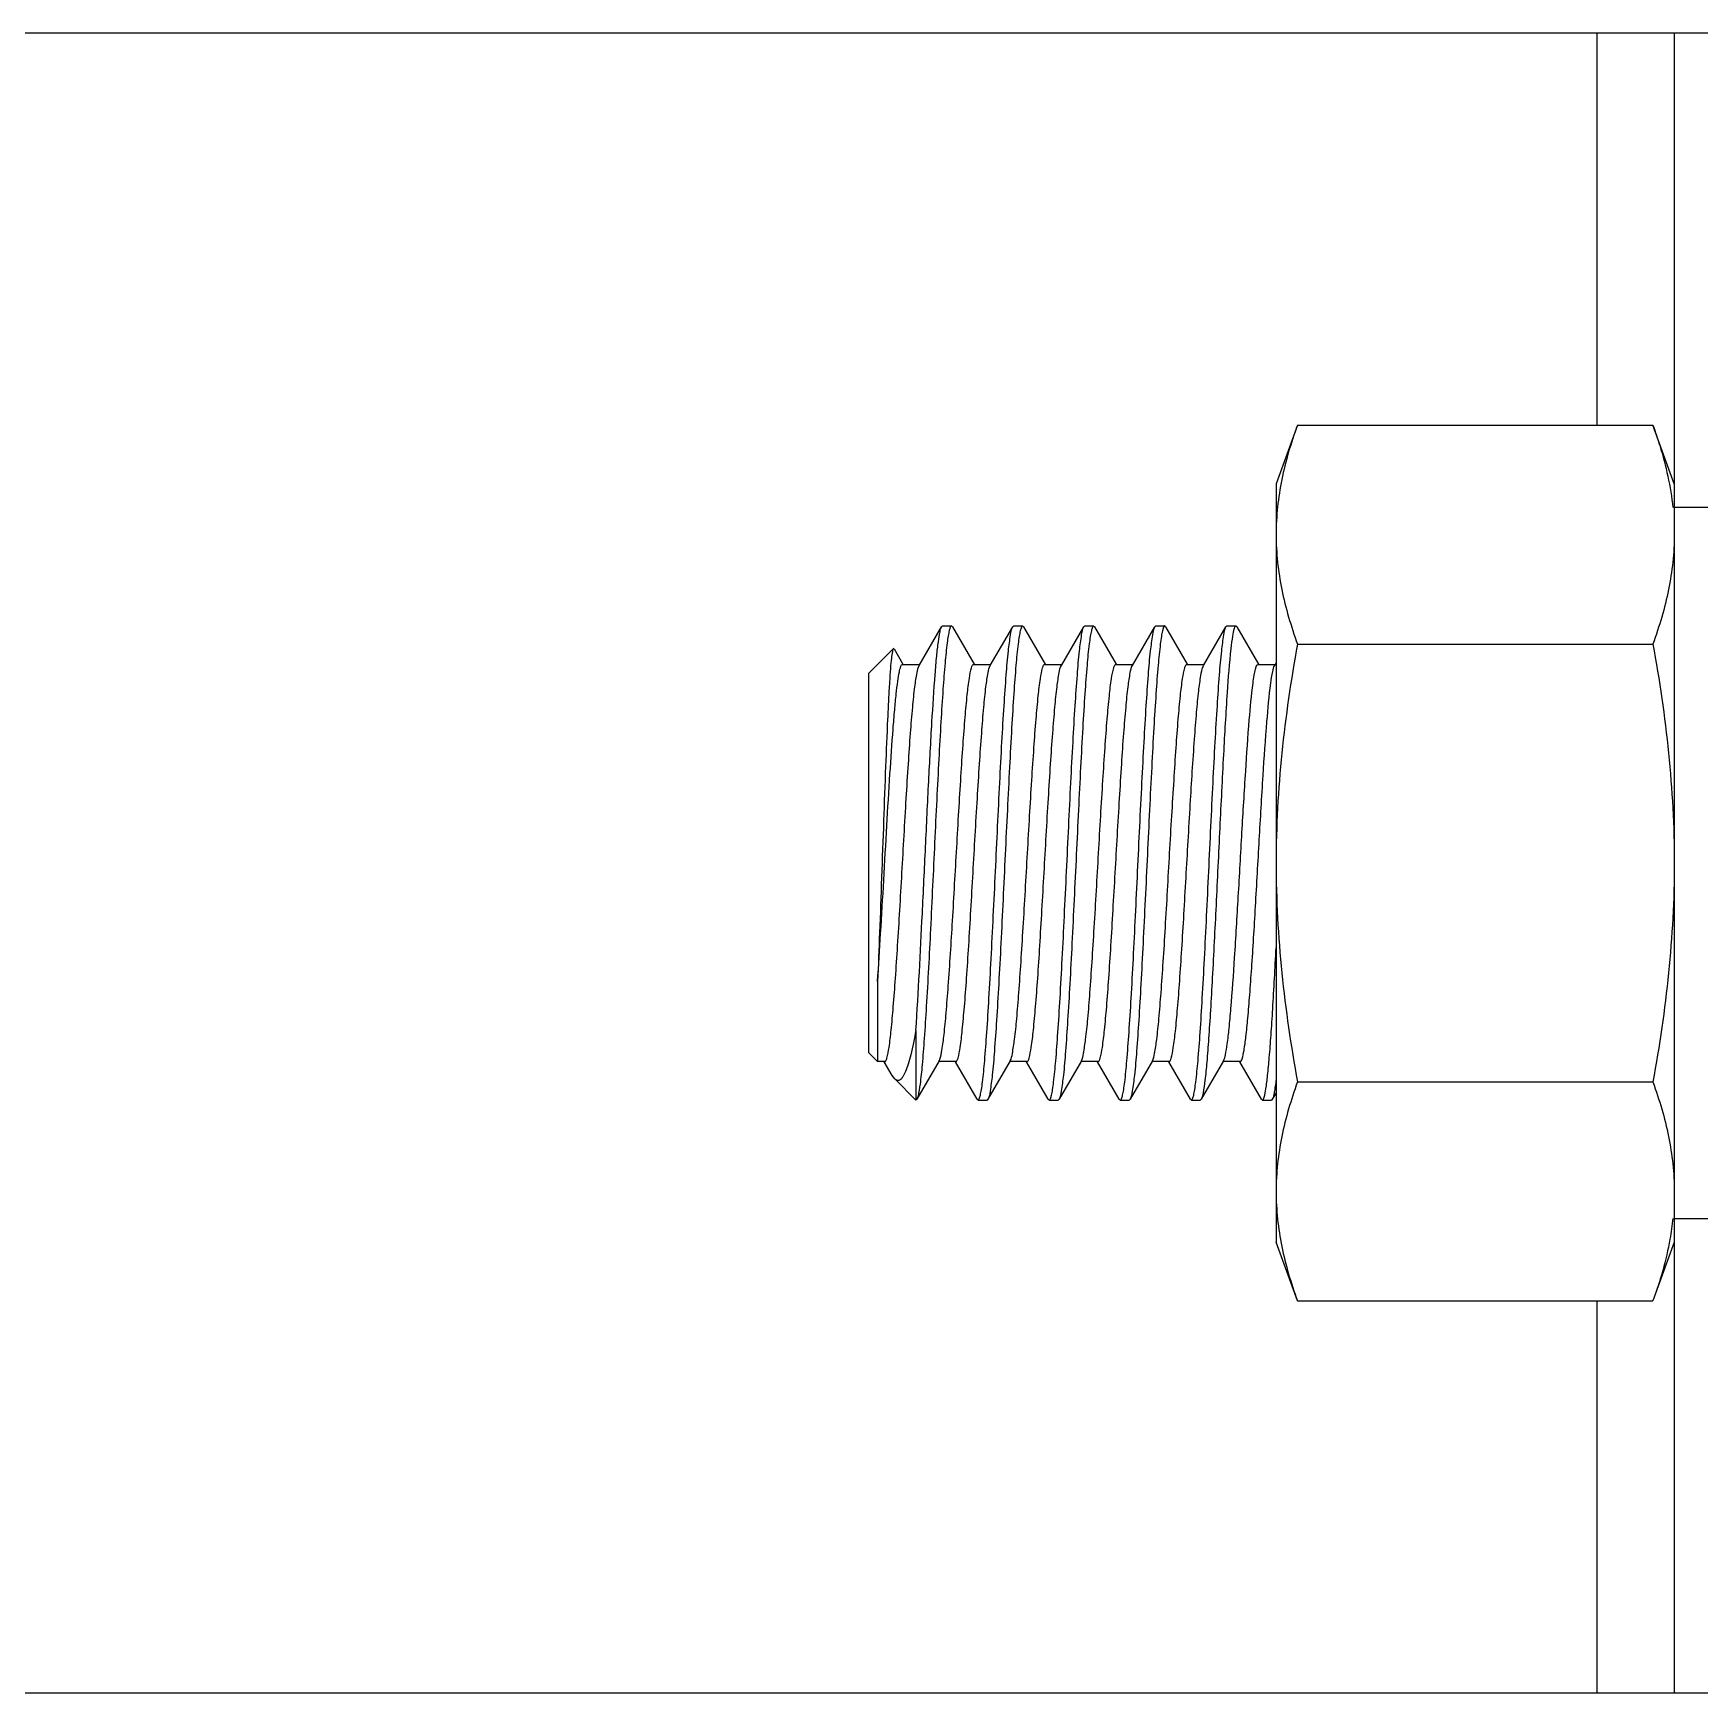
# Model space of a CAD drawing. Extents: x -427546 to -314919, y 698702 to 968782.
# Drawn here: x -409478.1 to -409301.1, y 889861.9 to 890038.1 of the extents above; entities that cross this region are included whole.
import ezdxf

# ---------------------------------------------------------------- set-up
doc = ezdxf.new("R2010")
doc.units = 0
doc.header["$LTSCALE"] = 1000
doc.header["$MEASUREMENT"] = 0
doc.layers.get('0').update_dxf_attribs({"linetype": 'CONTINUOUS'})

msp = doc.modelspace()

# ---------------------------------------------------------------- linework, layer by layer
at = {"linetype": 'CONTINUOUS'}
for p, q in [((-409283.64, 890038.14), (-409499.17, 890038.14)), ((-409312, 890038.14), (-409312, 889996.54)), ((-409303.78, 890038.14), (-409303.78, 889861.94)), ((-409343.8, 889996.54), (-409346.07, 889990.31)), ((-409343.8, 889996.54), (-409306.05, 889996.54)), ((-409303.78, 889990.31), (-409306.05, 889996.54)), ((-409346.07, 889990.31), (-409346.07, 889909.77)), ((-409283.64, 889987.8), (-409303.78, 889987.8)), ((-409381.59, 889975.13), (-409381.49, 889975.21)), ((-409381.49, 889975.21), (-409380.55, 889975.21)), ((-409381.49, 889975.21), (-409380.55, 889975.21)), ((-409380.55, 889975.21), (-409380.56, 889975.21)), ((-409380.45, 889975.13), (-409380.55, 889975.21)), ((-409374.04, 889975.13), (-409373.94, 889975.21)), ((-409373.94, 889975.21), (-409373, 889975.21)), ((-409373.94, 889975.21), (-409373, 889975.21)), ((-409373, 889975.21), (-409373.01, 889975.21)), ((-409372.9, 889975.13), (-409373, 889975.21)), ((-409366.49, 889975.13), (-409366.39, 889975.21)), ((-409366.39, 889975.21), (-409365.45, 889975.21)), ((-409366.39, 889975.21), (-409365.45, 889975.21)), ((-409365.45, 889975.21), (-409365.46, 889975.21)), ((-409365.35, 889975.13), (-409365.45, 889975.21)), ((-409358.94, 889975.13), (-409358.84, 889975.21)), ((-409358.84, 889975.21), (-409357.9, 889975.21)), ((-409358.84, 889975.21), (-409357.9, 889975.21)), ((-409357.9, 889975.21), (-409357.91, 889975.21)), ((-409357.8, 889975.13), (-409357.9, 889975.21)), ((-409351.39, 889975.13), (-409351.29, 889975.21)), ((-409351.29, 889975.21), (-409350.34, 889975.21)), ((-409351.29, 889975.21), (-409350.34, 889975.21)), ((-409350.25, 889975.13), (-409350.34, 889975.21)), ((-409383.98, 889971.03), (-409381.59, 889975.13)), ((-409380.45, 889975.13), (-409378.15, 889971.16)), ((-409376.42, 889971.03), (-409374.04, 889975.13)), ((-409372.9, 889975.13), (-409370.6, 889971.16)), ((-409368.87, 889971.03), (-409366.49, 889975.13)), ((-409365.35, 889975.13), (-409363.05, 889971.16)), ((-409361.32, 889971.03), (-409358.94, 889975.13)), ((-409357.8, 889975.13), (-409355.5, 889971.16)), ((-409353.77, 889971.03), (-409351.39, 889975.13)), ((-409350.25, 889975.13), (-409347.95, 889971.16)), ((-409389.36, 889970.18), (-409386.72, 889972.82)), ((-409386.65, 889972.79), (-409386.72, 889972.82)), ((-409386.65, 889972.79), (-409385.7, 889971.16)), ((-409343.8, 889973.29), (-409306.05, 889973.29)), ((-409389.36, 889970.18), (-409389.36, 889929.91)), ((-409385.75, 889971.13), (-409383.92, 889971.13)), ((-409378.19, 889971.13), (-409376.37, 889971.13)), ((-409370.64, 889971.13), (-409368.81, 889971.13)), ((-409363.09, 889971.13), (-409361.26, 889971.13)), ((-409355.54, 889971.13), (-409353.71, 889971.13)), ((-409353.83, 889970.9), (-409353.77, 889971.03)), ((-409347.99, 889971.13), (-409346.16, 889971.13)), ((-409346.22, 889971.03), (-409346.07, 889971.3)), ((-409388.4, 889937.45), (-409388.4, 889928.95)), ((-409384.33, 889932.26), (-409384.33, 889924.87)), ((-409389.36, 889929.91), (-409388.4, 889928.95)), ((-409381.85, 889929.05), (-409381.78, 889929.2)), ((-409387.63, 889928.95), (-409388.4, 889928.95)), ((-409386.83, 889927.47), (-409387.68, 889928.92)), ((-409386.57, 889927.12), (-409386.83, 889927.47)), ((-409381.85, 889929.05), (-409384.23, 889924.96)), ((-409380.08, 889928.95), (-409381.91, 889928.95)), ((-409377.82, 889924.96), (-409380.13, 889928.92)), ((-409374.3, 889929.05), (-409376.67, 889924.96)), ((-409372.53, 889928.95), (-409374.36, 889928.95)), ((-409370.27, 889924.96), (-409372.58, 889928.92)), ((-409366.75, 889929.05), (-409369.12, 889924.96)), ((-409364.98, 889928.95), (-409366.81, 889928.95)), ((-409362.72, 889924.96), (-409365.02, 889928.92)), ((-409359.2, 889929.05), (-409361.57, 889924.96)), ((-409357.43, 889928.95), (-409359.26, 889928.95)), ((-409355.16, 889924.96), (-409357.47, 889928.92)), ((-409351.65, 889929.05), (-409354.02, 889924.96)), ((-409349.88, 889928.95), (-409351.71, 889928.95)), ((-409347.61, 889924.96), (-409349.92, 889928.92)), ((-409386.57, 889927.12), (-409384.33, 889924.87)), ((-409346.07, 889925.65), (-409346.47, 889924.96)), ((-409343.8, 889926.79), (-409306.05, 889926.79)), ((-409384.23, 889924.96), (-409384.32, 889924.87)), ((-409377.82, 889924.96), (-409377.72, 889924.87)), ((-409377.72, 889924.87), (-409376.77, 889924.87)), ((-409377.72, 889924.87), (-409376.77, 889924.87)), ((-409377.72, 889924.87), (-409377.71, 889924.87)), ((-409376.67, 889924.96), (-409376.77, 889924.87)), ((-409370.27, 889924.96), (-409370.17, 889924.87)), ((-409370.17, 889924.87), (-409369.22, 889924.87)), ((-409370.17, 889924.87), (-409369.22, 889924.87)), ((-409370.17, 889924.87), (-409370.15, 889924.87)), ((-409369.12, 889924.96), (-409369.22, 889924.87)), ((-409362.72, 889924.96), (-409362.62, 889924.87)), ((-409362.62, 889924.87), (-409361.67, 889924.87)), ((-409362.62, 889924.87), (-409361.67, 889924.87)), ((-409362.62, 889924.87), (-409362.6, 889924.87)), ((-409361.57, 889924.96), (-409361.67, 889924.87)), ((-409355.16, 889924.96), (-409355.07, 889924.87)), ((-409355.07, 889924.87), (-409354.12, 889924.87)), ((-409355.07, 889924.87), (-409354.12, 889924.87)), ((-409355.07, 889924.87), (-409355.05, 889924.87)), ((-409354.02, 889924.96), (-409354.12, 889924.87)), ((-409347.61, 889924.96), (-409347.51, 889924.87)), ((-409347.51, 889924.87), (-409346.57, 889924.87)), ((-409347.51, 889924.87), (-409346.57, 889924.87)), ((-409347.51, 889924.87), (-409347.5, 889924.87)), ((-409346.47, 889924.96), (-409346.57, 889924.87)), ((-409303.78, 889912.29), (-409283.64, 889912.29)), ((-409343.8, 889903.54), (-409346.07, 889909.77)), ((-409303.78, 889909.77), (-409306.05, 889903.54)), ((-409343.8, 889903.54), (-409306.05, 889903.54)), ((-409312, 889903.54), (-409312, 889861.94)), ((-409499.17, 889861.94), (-409283.64, 889861.94))]:
    msp.add_line(p, q, dxfattribs=at)
for points, knots in [([(-409343.8, 889996.54), (-409344.48, 889994.66), (-409345.63, 889990.85), (-409346.07, 889986.88), (-409346.07, 889984.92)], [0, 0, 0, 0, 0.506411, 1, 1, 1, 1]), ([(-409306.05, 889996.54), (-409305.79, 889995.82), (-409304.82, 889992.97), (-409304.16, 889990.01), (-409303.93, 889987.78)], [0, 0, 0, 0, 0.25454, 1, 1, 1, 1]), ([(-409346.07, 889984.92), (-409346.07, 889982.96), (-409345.63, 889978.99), (-409344.48, 889975.18), (-409343.8, 889973.29)], [0, 0, 0, 0, 0.493589, 1, 1, 1, 1]), ([(-409303.78, 889984.92), (-409303.78, 889982.96), (-409304.22, 889978.99), (-409305.36, 889975.18), (-409306.05, 889973.29)], [0, 0, 0, 0, 0.493589, 1, 1, 1, 1]), ([(-409380.56, 889975.21), (-409380.62, 889975.2), (-409380.71, 889975.01), (-409380.8, 889974.68), (-409380.91, 889974.11), (-409381.07, 889972.98), (-409381.26, 889971.07), (-409381.47, 889968.28), (-409381.68, 889964.87), (-409381.9, 889960.96), (-409382.12, 889956.68), (-409382.41, 889950.66), (-409382.75, 889943.34), (-409383.11, 889936.4), (-409383.42, 889931.6), (-409383.63, 889928.85), (-409383.84, 889926.81), (-409384, 889925.71), (-409384.1, 889925.29)], [0, 0, 0, 0, 0.003459, 0.010697, 0.021985, 0.037294, 0.07952, 0.136044, 0.204986, 0.284036, 0.370529, 0.46155, 0.644849, 0.809404, 0.877597, 0.933236, 0.974471, 1, 1, 1, 1]), ([(-409373.01, 889975.21), (-409373.07, 889975.2), (-409373.16, 889974.99), (-409373.26, 889974.64), (-409373.37, 889974.03), (-409373.54, 889972.83), (-409373.73, 889970.8), (-409373.95, 889967.84), (-409374.17, 889964.22), (-409374.39, 889960.1), (-409374.62, 889955.61), (-409374.84, 889950.92), (-409375.07, 889946.2), (-409375.29, 889941.62), (-409375.52, 889937.34), (-409375.74, 889933.52), (-409375.97, 889930.31), (-409376.16, 889927.79), (-409376.4, 889926.1), (-409376.53, 889925.21), (-409376.67, 889924.96)], [0, 0, 0, 0, 0.00361, 0.011255, 0.023204, 0.039415, 0.084097, 0.143782, 0.216344, 0.299179, 0.3893, 0.483457, 0.578255, 0.670276, 0.756195, 0.832914, 0.897677, 0.94817, 0.982621, 1, 1, 1, 1]), ([(-409365.46, 889975.21), (-409365.52, 889975.2), (-409365.61, 889974.99), (-409365.71, 889974.64), (-409365.82, 889974.03), (-409365.99, 889972.83), (-409366.18, 889970.8), (-409366.4, 889967.84), (-409366.62, 889964.22), (-409366.84, 889960.1), (-409367.07, 889955.61), (-409367.29, 889950.92), (-409367.52, 889946.2), (-409367.74, 889941.62), (-409367.97, 889937.34), (-409368.19, 889933.52), (-409368.41, 889930.31), (-409368.61, 889927.79), (-409368.85, 889926.1), (-409368.98, 889925.21), (-409369.12, 889924.96)], [0, 0, 0, 0, 0.00361, 0.011255, 0.023204, 0.039415, 0.084097, 0.143781, 0.216343, 0.299178, 0.389299, 0.483456, 0.578254, 0.670275, 0.756194, 0.832913, 0.897677, 0.94817, 0.982621, 1, 1, 1, 1]), ([(-409357.91, 889975.21), (-409357.97, 889975.2), (-409358.06, 889974.99), (-409358.16, 889974.64), (-409358.27, 889974.03), (-409358.43, 889972.83), (-409358.63, 889970.8), (-409358.85, 889967.84), (-409359.07, 889964.22), (-409359.29, 889960.1), (-409359.52, 889955.61), (-409359.74, 889950.92), (-409359.97, 889946.2), (-409360.19, 889941.62), (-409360.42, 889937.34), (-409360.64, 889933.52), (-409360.86, 889930.31), (-409361.06, 889927.79), (-409361.3, 889926.1), (-409361.43, 889925.21), (-409361.57, 889924.96)], [0, 0, 0, 0, 0.00361, 0.011255, 0.023204, 0.039415, 0.084096, 0.143781, 0.216343, 0.299178, 0.389299, 0.483455, 0.578253, 0.670274, 0.756194, 0.832913, 0.897676, 0.948169, 0.98262, 1, 1, 1, 1]), ([(-409350.34, 889975.21), (-409350.36, 889975.21), (-409350.47, 889975.16), (-409350.49, 889975.03), (-409350.52, 889974.94)], [0, 0, 0, 0, 0.141686, 1, 1, 1, 1]), ([(-409384.33, 889932.26), (-409384.05, 889936.39), (-409383.72, 889942.89), (-409383.3, 889951.71), (-409382.98, 889958.49), (-409382.65, 889964.6), (-409382.37, 889969.04), (-409382.13, 889971.88), (-409381.97, 889973.39), (-409381.8, 889974.42), (-409381.69, 889974.96), (-409381.59, 889975.13)], [0, 0, 0, 0, 0.288558, 0.45413, 0.616509, 0.762715, 0.881069, 0.926757, 0.962188, 0.986703, 1, 1, 1, 1]), ([(-409377.71, 889924.87), (-409377.65, 889924.89), (-409377.55, 889925.09), (-409377.46, 889925.44), (-409377.34, 889926.05), (-409377.18, 889927.25), (-409376.99, 889929.28), (-409376.77, 889932.25), (-409376.55, 889935.86), (-409376.32, 889939.98), (-409376.1, 889944.47), (-409375.87, 889949.16), (-409375.65, 889953.88), (-409375.42, 889958.47), (-409375.2, 889962.74), (-409374.98, 889966.56), (-409374.75, 889969.78), (-409374.55, 889972.3), (-409374.31, 889973.98), (-409374.19, 889974.87), (-409374.04, 889975.13)], [0, 0, 0, 0, 0.003604, 0.011244, 0.023189, 0.039398, 0.084082, 0.143773, 0.216344, 0.299191, 0.389329, 0.483504, 0.578314, 0.670341, 0.756264, 0.832984, 0.897741, 0.948218, 0.982646, 1, 1, 1, 1]), ([(-409370.15, 889924.87), (-409370.1, 889924.89), (-409370, 889925.09), (-409369.9, 889925.44), (-409369.79, 889926.05), (-409369.63, 889927.25), (-409369.44, 889929.28), (-409369.22, 889932.25), (-409369, 889935.86), (-409368.77, 889939.98), (-409368.55, 889944.47), (-409368.32, 889949.16), (-409368.1, 889953.88), (-409367.87, 889958.47), (-409367.65, 889962.74), (-409367.43, 889966.56), (-409367.2, 889969.78), (-409367, 889972.3), (-409366.76, 889973.98), (-409366.64, 889974.87), (-409366.49, 889975.13)], [0, 0, 0, 0, 0.003605, 0.011246, 0.023192, 0.039401, 0.084087, 0.143779, 0.216351, 0.299198, 0.389337, 0.483511, 0.57832, 0.670346, 0.756268, 0.832988, 0.897743, 0.948218, 0.982646, 1, 1, 1, 1]), ([(-409362.6, 889924.87), (-409362.54, 889924.89), (-409362.45, 889925.09), (-409362.35, 889925.44), (-409362.24, 889926.05), (-409362.08, 889927.25), (-409361.89, 889929.28), (-409361.67, 889932.25), (-409361.44, 889935.86), (-409361.22, 889939.98), (-409361, 889944.47), (-409360.77, 889949.16), (-409360.55, 889953.88), (-409360.32, 889958.47), (-409360.1, 889962.74), (-409359.88, 889966.56), (-409359.65, 889969.78), (-409359.45, 889972.3), (-409359.21, 889973.98), (-409359.09, 889974.87), (-409358.94, 889975.13)], [0, 0, 0, 0, 0.003605, 0.011246, 0.023192, 0.039402, 0.084089, 0.143781, 0.216352, 0.2992, 0.389339, 0.483513, 0.578322, 0.670347, 0.756269, 0.832988, 0.897743, 0.948219, 0.982646, 1, 1, 1, 1]), ([(-409355.05, 889924.87), (-409354.99, 889924.89), (-409354.9, 889925.09), (-409354.8, 889925.44), (-409354.69, 889926.05), (-409354.53, 889927.25), (-409354.33, 889929.28), (-409354.11, 889932.25), (-409353.89, 889935.86), (-409353.67, 889939.98), (-409353.44, 889944.47), (-409353.22, 889949.16), (-409353, 889953.88), (-409352.77, 889958.47), (-409352.55, 889962.74), (-409352.33, 889966.56), (-409352.1, 889969.78), (-409351.9, 889972.3), (-409351.66, 889973.98), (-409351.54, 889974.87), (-409351.39, 889975.13)], [0, 0, 0, 0, 0.003605, 0.011246, 0.023193, 0.039403, 0.08409, 0.143783, 0.216354, 0.299202, 0.389341, 0.483515, 0.578323, 0.670348, 0.75627, 0.832989, 0.897744, 0.948219, 0.982646, 1, 1, 1, 1]), ([(-409350.52, 889974.94), (-409350.61, 889974.68), (-409350.73, 889973.97), (-409350.82, 889973.25), (-409350.87, 889972.81)], [0, 0, 0, 0, 0.381853, 1, 1, 1, 1]), ([(-409386.72, 889972.82), (-409386.79, 889972.74), (-409386.84, 889972.36), (-409386.95, 889971.68), (-409387.04, 889970.58), (-409387.14, 889969.13), (-409387.24, 889967.33), (-409387.38, 889964.34), (-409387.56, 889960.05), (-409387.76, 889954.44), (-409387.97, 889948.56), (-409388.17, 889942.87), (-409388.32, 889939.18), (-409388.4, 889937.45)], [0, 0, 0, 0, 0.009173, 0.029347, 0.060391, 0.101835, 0.152988, 0.212953, 0.354877, 0.517215, 0.687692, 0.853036, 1, 1, 1, 1]), ([(-409350.87, 889972.81), (-409351.05, 889971.26), (-409351.32, 889967.52), (-409351.69, 889961.17), (-409352.06, 889953.64), (-409352.44, 889945.72), (-409352.76, 889939.27), (-409353.03, 889934.55), (-409353.22, 889931.57), (-409353.41, 889929.09), (-409353.59, 889927.15), (-409353.79, 889925.85), (-409353.9, 889925.16), (-409354.02, 889924.96)], [0, 0, 0, 0, 0.097413, 0.234815, 0.397699, 0.568819, 0.73005, 0.801523, 0.864307, 0.916739, 0.957442, 0.985378, 1, 1, 1, 1]), ([(-409388.4, 889937.45), (-409388.28, 889939.15), (-409388.05, 889942.73), (-409387.73, 889948.25), (-409387.42, 889953.91), (-409387.1, 889959.27), (-409386.82, 889963.37), (-409386.59, 889966.19), (-409386.43, 889967.89), (-409386.27, 889969.22), (-409386.11, 889970.24), (-409385.98, 889970.78), (-409385.83, 889971.13), (-409385.75, 889971.13)], [0, 0, 0, 0, 0.150782, 0.318318, 0.489969, 0.652746, 0.794352, 0.853795, 0.904124, 0.94441, 0.973938, 0.992299, 1, 1, 1, 1]), ([(-409387.63, 889928.95), (-409387.58, 889928.95), (-409387.47, 889929.1), (-409387.32, 889929.58), (-409387.12, 889930.7), (-409386.92, 889932.5), (-409386.7, 889934.95), (-409386.48, 889937.94), (-409386.25, 889941.36), (-409386.03, 889945.1), (-409385.73, 889950.32), (-409385.44, 889955.49), (-409385.13, 889960.43), (-409384.91, 889963.66), (-409384.69, 889966.39), (-409384.48, 889968.55), (-409384.25, 889970.02), (-409384.11, 889970.8), (-409383.98, 889971.03)], [0, 0, 0, 0, 0.003516, 0.010772, 0.037949, 0.081609, 0.140308, 0.211978, 0.294061, 0.383613, 0.477416, 0.664254, 0.750571, 0.827952, 0.893624, 0.945254, 0.981055, 1, 1, 1, 1]), ([(-409381.78, 889929.2), (-409381.67, 889929.51), (-409381.51, 889930.4), (-409381.3, 889932.03), (-409381.09, 889934.3), (-409380.78, 889938.32), (-409380.41, 889944.18), (-409380.06, 889950.38), (-409379.77, 889955.49), (-409379.55, 889959.13), (-409379.33, 889962.45), (-409379.11, 889965.35), (-409378.9, 889967.71), (-409378.7, 889969.45), (-409378.5, 889970.52), (-409378.35, 889970.99), (-409378.24, 889971.13), (-409378.19, 889971.13)], [0, 0, 0, 0, 0.023549, 0.063214, 0.117783, 0.185416, 0.35021, 0.535036, 0.627046, 0.714525, 0.794449, 0.864058, 0.92096, 0.96323, 0.989531, 0.996563, 1, 1, 1, 1]), ([(-409380.08, 889928.95), (-409380.03, 889928.95), (-409379.92, 889929.1), (-409379.77, 889929.58), (-409379.57, 889930.7), (-409379.37, 889932.5), (-409379.15, 889934.95), (-409378.92, 889937.94), (-409378.7, 889941.36), (-409378.48, 889945.1), (-409378.18, 889950.32), (-409377.89, 889955.49), (-409377.58, 889960.43), (-409377.36, 889963.66), (-409377.13, 889966.39), (-409376.93, 889968.55), (-409376.7, 889970.02), (-409376.56, 889970.8), (-409376.42, 889971.03)], [0, 0, 0, 0, 0.003516, 0.010771, 0.037949, 0.081609, 0.140308, 0.211978, 0.294061, 0.383613, 0.477416, 0.664254, 0.750572, 0.827952, 0.893624, 0.945254, 0.981055, 1, 1, 1, 1]), ([(-409374.3, 889929.05), (-409374.17, 889929.28), (-409374.03, 889930.06), (-409373.8, 889931.53), (-409373.59, 889933.69), (-409373.37, 889936.43), (-409373.15, 889939.66), (-409372.84, 889944.6), (-409372.55, 889949.77), (-409372.25, 889954.98), (-409372.03, 889958.72), (-409371.8, 889962.15), (-409371.58, 889965.14), (-409371.36, 889967.59), (-409371.15, 889969.39), (-409370.95, 889970.5), (-409370.8, 889970.99), (-409370.69, 889971.13), (-409370.64, 889971.13)], [0, 0, 0, 0, 0.018976, 0.054803, 0.106453, 0.172139, 0.249526, 0.335844, 0.522668, 0.616459, 0.705997, 0.788066, 0.859722, 0.918409, 0.962059, 0.989231, 0.996484, 1, 1, 1, 1]), ([(-409372.53, 889928.95), (-409372.48, 889928.95), (-409372.37, 889929.1), (-409372.22, 889929.58), (-409372.02, 889930.7), (-409371.82, 889932.5), (-409371.59, 889934.95), (-409371.37, 889937.94), (-409371.15, 889941.36), (-409370.93, 889945.1), (-409370.63, 889950.32), (-409370.34, 889955.49), (-409370.03, 889960.43), (-409369.81, 889963.66), (-409369.58, 889966.39), (-409369.38, 889968.55), (-409369.15, 889970.02), (-409369.01, 889970.8), (-409368.87, 889971.03)], [0, 0, 0, 0, 0.003517, 0.010771, 0.037949, 0.081609, 0.140308, 0.211979, 0.294062, 0.383613, 0.477416, 0.664254, 0.750571, 0.827951, 0.893623, 0.945253, 0.981055, 1, 1, 1, 1]), ([(-409366.75, 889929.05), (-409366.62, 889929.28), (-409366.48, 889930.06), (-409366.25, 889931.53), (-409366.04, 889933.69), (-409365.82, 889936.43), (-409365.6, 889939.66), (-409365.29, 889944.6), (-409365, 889949.77), (-409364.7, 889954.98), (-409364.47, 889958.72), (-409364.25, 889962.15), (-409364.03, 889965.14), (-409363.81, 889967.59), (-409363.6, 889969.39), (-409363.4, 889970.5), (-409363.25, 889970.99), (-409363.14, 889971.13), (-409363.09, 889971.13)], [0, 0, 0, 0, 0.018976, 0.054803, 0.106454, 0.17214, 0.249527, 0.335846, 0.52267, 0.61646, 0.705997, 0.788065, 0.859721, 0.918408, 0.962058, 0.98923, 0.996485, 1, 1, 1, 1]), ([(-409364.98, 889928.95), (-409364.93, 889928.95), (-409364.82, 889929.1), (-409364.67, 889929.58), (-409364.47, 889930.7), (-409364.26, 889932.5), (-409364.04, 889934.95), (-409363.82, 889937.94), (-409363.6, 889941.36), (-409363.38, 889945.1), (-409363.08, 889950.32), (-409362.78, 889955.49), (-409362.48, 889960.43), (-409362.26, 889963.66), (-409362.03, 889966.39), (-409361.83, 889968.55), (-409361.6, 889970.02), (-409361.46, 889970.8), (-409361.32, 889971.03)], [0, 0, 0, 0, 0.003514, 0.010772, 0.03795, 0.08161, 0.140308, 0.211978, 0.294061, 0.383612, 0.477415, 0.664253, 0.750571, 0.827952, 0.893624, 0.945254, 0.981055, 1, 1, 1, 1]), ([(-409359.2, 889929.05), (-409359.06, 889929.28), (-409358.92, 889930.06), (-409358.7, 889931.53), (-409358.49, 889933.69), (-409358.27, 889936.43), (-409358.04, 889939.66), (-409357.74, 889944.6), (-409357.45, 889949.77), (-409357.15, 889954.98), (-409356.92, 889958.72), (-409356.7, 889962.15), (-409356.48, 889965.14), (-409356.26, 889967.59), (-409356.05, 889969.39), (-409355.85, 889970.5), (-409355.7, 889970.99), (-409355.59, 889971.13), (-409355.54, 889971.13)], [0, 0, 0, 0, 0.018976, 0.054803, 0.106453, 0.172139, 0.249526, 0.335844, 0.522668, 0.61646, 0.705997, 0.788066, 0.859722, 0.918409, 0.962059, 0.989231, 0.996485, 1, 1, 1, 1]), ([(-409357.43, 889928.95), (-409357.38, 889928.95), (-409357.27, 889929.09), (-409357.13, 889929.56), (-409356.93, 889930.64), (-409356.73, 889932.38), (-409356.51, 889934.76), (-409356.29, 889937.67), (-409356.07, 889941), (-409355.85, 889944.66), (-409355.56, 889949.78), (-409355.2, 889955.99), (-409354.84, 889961.84), (-409354.53, 889965.86), (-409354.32, 889968.11), (-409354.1, 889969.73), (-409353.95, 889970.6), (-409353.83, 889970.9)], [0, 0, 0, 0, 0.003447, 0.010504, 0.036907, 0.07934, 0.136454, 0.206305, 0.286482, 0.374206, 0.466428, 0.651492, 0.816161, 0.883565, 0.937789, 0.976999, 1, 1, 1, 1]), ([(-409348.52, 889969.12), (-409348.48, 889969.41), (-409348.41, 889969.91), (-409348.28, 889970.56), (-409348.18, 889970.92), (-409348.05, 889971.13), (-409347.99, 889971.13)], [0, 0, 0, 0, 0.417027, 0.722093, 0.91306, 1, 1, 1, 1]), ([(-409346.63, 889969.12), (-409346.58, 889969.54), (-409346.47, 889970.18), (-409346.34, 889970.83), (-409346.22, 889971.03)], [0, 0, 0, 0, 0.64784, 1, 1, 1, 1]), ([(-409351.65, 889929.05), (-409351.54, 889929.24), (-409351.41, 889929.84), (-409351.22, 889930.98), (-409351.04, 889932.63), (-409350.76, 889935.68), (-409350.44, 889940.35), (-409350.07, 889946.58), (-409349.7, 889953.17), (-409349.33, 889959.44), (-409348.97, 889964.72), (-409348.69, 889967.84), (-409348.52, 889969.12)], [0, 0, 0, 0, 0.015991, 0.045014, 0.086536, 0.139531, 0.27419, 0.434995, 0.605144, 0.76684, 0.903184, 1, 1, 1, 1]), ([(-409349.88, 889928.95), (-409349.84, 889928.95), (-409349.74, 889929.06), (-409349.6, 889929.45), (-409349.43, 889930.33), (-409349.24, 889931.77), (-409349.05, 889933.73), (-409348.85, 889936.16), (-409348.65, 889938.98), (-409348.45, 889942.12), (-409348.18, 889946.66), (-409347.86, 889952.42), (-409347.48, 889958.97), (-409347.1, 889964.51), (-409346.81, 889967.78), (-409346.63, 889969.12)], [0, 0, 0, 0, 0.003125, 0.009234, 0.031868, 0.068302, 0.117635, 0.178513, 0.24923, 0.32779, 0.411973, 0.587575, 0.756267, 0.899071, 1, 1, 1, 1]), ([(-409347.5, 889924.87), (-409347.46, 889924.88), (-409347.38, 889925), (-409347.25, 889925.39), (-409347.11, 889926.25), (-409346.94, 889927.64), (-409346.77, 889929.54), (-409346.59, 889931.89), (-409346.34, 889935.78), (-409346.18, 889938.88), (-409346.07, 889941.05)], [0, 0, 0, 0, 0.007842, 0.023029, 0.077823, 0.164939, 0.282689, 0.428541, 0.599299, 1, 1, 1, 1]), ([(-409384.33, 889932.26), (-409384.48, 889931.39), (-409384.72, 889930.19), (-409385.11, 889928.73), (-409385.38, 889927.95), (-409385.66, 889927.39), (-409385.93, 889927.02), (-409386.3, 889926.9), (-409386.49, 889927.04), (-409386.57, 889927.12)], [0, 0, 0, 0, 0.427991, 0.594855, 0.728399, 0.828419, 0.897176, 0.945337, 1, 1, 1, 1]), ([(-409346.07, 889927.04), (-409346.12, 889926.58), (-409346.23, 889925.89), (-409346.35, 889925.17), (-409346.47, 889924.96)], [0, 0, 0, 0, 0.657878, 1, 1, 1, 1]), ([(-409343.8, 889926.79), (-409344.48, 889924.9), (-409345.63, 889921.09), (-409346.07, 889917.12), (-409346.07, 889915.16)], [0, 0, 0, 0, 0.506411, 1, 1, 1, 1]), ([(-409306.05, 889926.79), (-409305.36, 889924.9), (-409304.22, 889921.09), (-409303.78, 889917.12), (-409303.78, 889915.16)], [0, 0, 0, 0, 0.506411, 1, 1, 1, 1]), ([(-409384.1, 889925.29), (-409384.11, 889925.26), (-409384.15, 889925.14), (-409384.18, 889925.03), (-409384.23, 889924.96)], [0, 0, 0, 0, 0.313034, 1, 1, 1, 1]), ([(-409346.07, 889915.16), (-409346.07, 889913.21), (-409345.63, 889909.24), (-409344.48, 889905.42), (-409343.8, 889903.54)], [0, 0, 0, 0, 0.493589, 1, 1, 1, 1]), ([(-409303.93, 889912.31), (-409304, 889911.57), (-409304.42, 889908.58), (-409305.27, 889905.67), (-409306.05, 889903.54)], [0, 0, 0, 0, 0.246329, 1, 1, 1, 1])]:
    msp.add_open_spline(points, degree=3, knots=knots, dxfattribs=at)
for points in [[(-409343.8, 889973.29), (-409345.19, 889965.63), (-409346.07, 889957.83), (-409346.07, 889950.04)], [(-409306.05, 889973.29), (-409304.65, 889965.63), (-409303.78, 889957.83), (-409303.78, 889950.04)], [(-409346.07, 889950.04), (-409346.07, 889942.25), (-409345.19, 889934.45), (-409343.8, 889926.79)], [(-409303.78, 889950.04), (-409303.78, 889942.25), (-409304.65, 889934.45), (-409306.05, 889926.79)]]:
    msp.add_open_spline(points, degree=3, dxfattribs=at)

doc.saveas('drawing.dxf')
